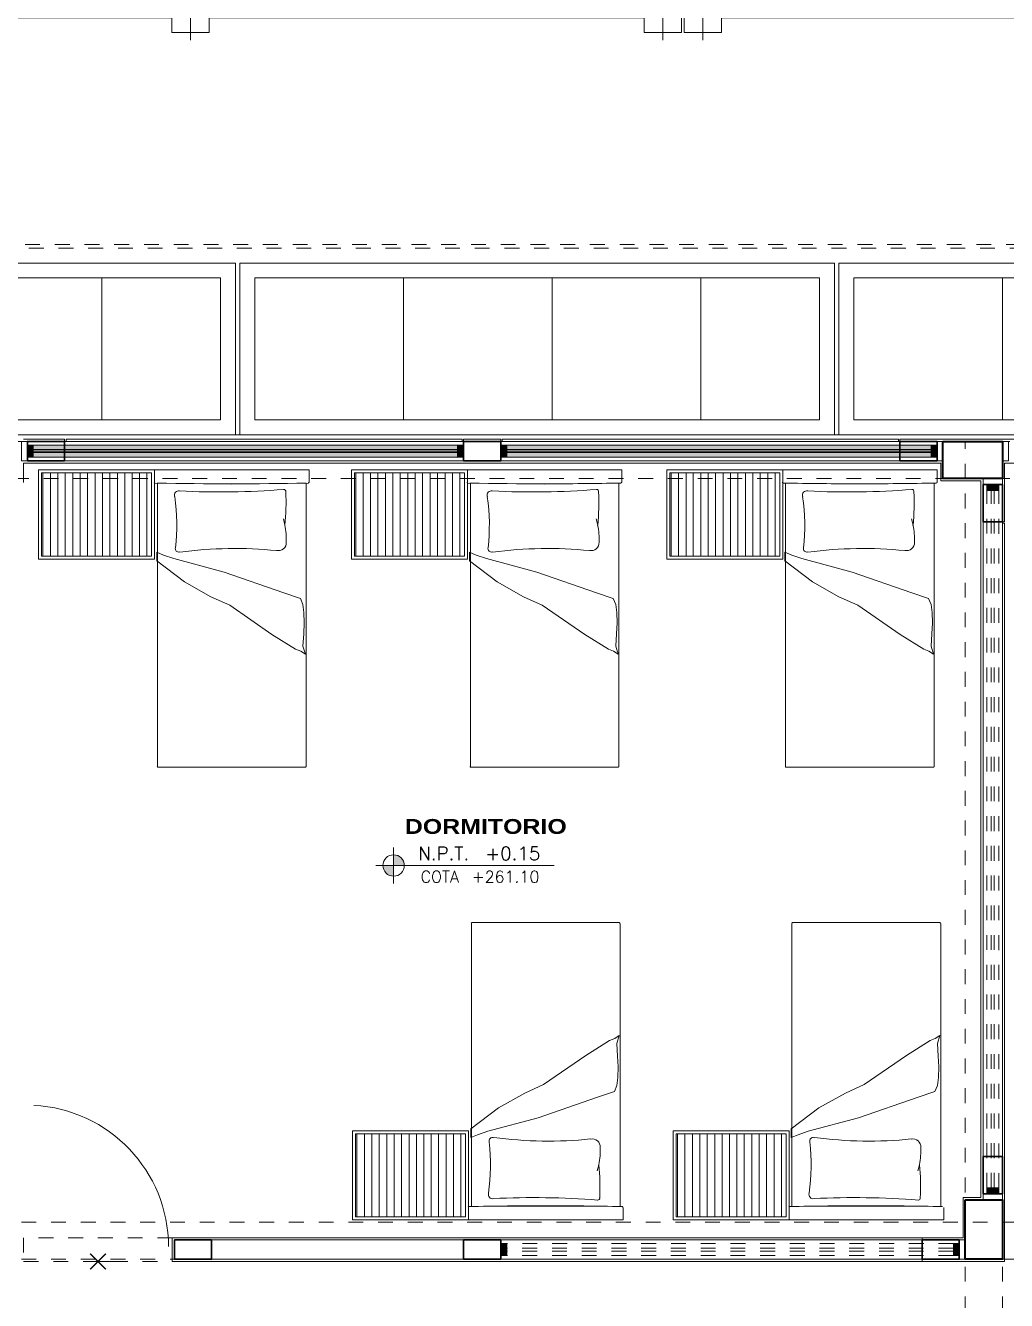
# Model space of a CAD drawing. Header units: metres. Extents: x 349703 to 349913, y 9282546 to 9282694.
# Drawn here: x 349732.61 to 349739.21, y 9282668.76 to 9282677.34 of the extents above; entities that cross this region are included whole.
import ezdxf
from ezdxf.enums import TextEntityAlignment as Align

# ---------------------------------------------------------------- set-up
doc = ezdxf.new("R2010")
doc.units = ezdxf.units.M
doc.header["$LTSCALE"] = 0.25
for name, pattern in [('01 nivel$0$HIDDEN2', [0.1875, 0.125, -0.0625]), ('B. SUM 2$0$HIDDEN', [0.375, 0.25, -0.125]), ('DASHDOT', [3.556, 2.54, -0.508, 0, -0.508]), ('DASHED2', [0.762, 0.635, -0.127])]:
    doc.linetypes.add(name, pattern=pattern)
doc.layers.add('0_VANOS', color=30, linetype='Continuous', lineweight=9)
doc.layers.add('ARQ-FONDO', color=253, linetype='CONTINUOUS', lineweight=9)
doc.styles.add('MOYO2', font='arialbd.ttf', dxfattribs={"width": 1.2})
doc.styles.add('TM-DIM', font='romans.shx')

# ---------------------------------------------------------------- blocks, each defined once
blk = doc.blocks.new('COLUMNAS CENTRALES')
at = {"layer": 'ARQ-FONDO', "lineweight": 40}
for points in [[(-59533.9691, 35130.3325), (-59533.5691, 35130.3325), (-59533.5691, 35130.0825), (-59533.9691, 35130.0825)], [(-59533.8191, 35125.2325), (-59533.5691, 35125.2325), (-59533.5691, 35124.8325), (-59533.8191, 35124.8325)]]:
    blk.add_lwpolyline(points, close=True, dxfattribs=at)
blk = doc.blocks.new('CAMA 6')
at = {"layer": 'ARQ-FONDO', "linetype": 'Continuous', "lineweight": -2}
for p, q in [((3924.9762, 1589.133), (3924.4169, 1589.133)), ((3924.9762, 1589.0818), (3924.4169, 1589.0818)), ((3924.9762, 1589.0324), (3924.4169, 1589.0324)), ((3924.9762, 1588.9831), (3924.4169, 1588.9831)), ((3924.9762, 1588.9319), (3924.4169, 1588.9319)), ((3924.9762, 1588.8826), (3924.4169, 1588.8826)), ((3924.9762, 1588.8332), (3924.4169, 1588.8332)), ((3924.9762, 1588.7821), (3924.4169, 1588.7821)), ((3924.9762, 1588.7327), (3924.4169, 1588.7327)), ((3924.9762, 1588.6834), (3924.4169, 1588.6834)), ((3924.9762, 1588.6322), (3924.4169, 1588.6322)), ((3924.9762, 1588.5828), (3924.4169, 1588.5828)), ((3924.9762, 1588.5317), (3924.4169, 1588.5317)), ((3924.9762, 1588.4823), (3924.4169, 1588.4823)), ((3923.0005, 1588.3617), (3924.9068, 1588.3617)), ((3924.9762, 1588.433), (3924.4169, 1588.433)), ((3924.9013, 1587.8627), (3924.9068, 1588.3781)), ((3924.9122, 1588.3818), (3924.9122, 1588.3818)), ((3924.9068, 1587.3473), (3924.9013, 1587.8627)), ((3924.6253, 1587.5045), (3924.6673, 1587.5155)), ((3924.9068, 1587.362), (3923.0005, 1587.362))]:
    blk.add_line(p, q, dxfattribs=at)
for points in [[(3924.9963, 1588.3818), (3924.9963, 1589.1622), (3924.3968, 1589.1622), (3924.3968, 1588.3818)], [(3924.9762, 1588.4019), (3924.9762, 1589.1421), (3924.4169, 1589.1421), (3924.4169, 1588.4019)], [(3924.4425, 1588.3672), (3924.384, 1588.3672), (3924.2433, 1588.1807), (3924.1428, 1588.0035), (3924.0861, 1587.8755), (3923.8906, 1587.5922), (3923.7901, 1587.4332), (3923.7773, 1587.3985), (3923.7572, 1587.3674), (3923.8102, 1587.3839), (3923.8942, 1587.3784), (3923.9673, 1587.3747), (3924.0386, 1587.3766), (3924.0916, 1587.3839), (3924.1318, 1587.4003), (3924.1702, 1587.5118), (3924.3091, 1587.9139), (3924.4005, 1588.252), (3924.4224, 1588.3215)]]:
    blk.add_lwpolyline(points, close=True, dxfattribs=at)
for points in [[(3922.9968, 1587.3674), (3922.9968, 1587.8627), (3922.9968, 1588.358)], [(3924.9122, 1587.3418), (3924.9963, 1587.3418), (3924.9963, 1587.8627), (3924.9963, 1588.3818), (3924.9122, 1588.3818)]]:
    blk.add_lwpolyline(points, dxfattribs=at)
for points in [[(3923.0014, 1588.3635), (3922.9989, 1588.3635), (3922.9968, 1588.3615), (3922.9968, 1588.3589)], [(3924.9079, 1588.365), (3924.9015, 1588.0308), (3924.9015, 1587.6965), (3924.9079, 1587.3623)], [(3924.9132, 1588.3836), (3924.9107, 1588.3836), (3924.9086, 1588.3816), (3924.9086, 1588.3791)], [(3924.4508, 1588.236), (3924.445, 1588.2299), (3924.4429, 1588.2212), (3924.4454, 1588.2131)], [(3924.4538, 1587.5602), (3924.4758, 1587.777), (3924.4724, 1587.9957), (3924.4439, 1588.2118)], [(3924.4735, 1588.242), (3924.4654, 1588.2443), (3924.4567, 1588.242), (3924.4508, 1588.236)], [(3924.4721, 1588.2406), (3924.5867, 1588.2275), (3924.7026, 1588.2292), (3924.8168, 1588.2458)], [(3924.8462, 1588.2411), (3924.8386, 1588.248), (3924.8279, 1588.2502), (3924.8182, 1588.2469)], [(3924.8548, 1588.2138), (3924.8435, 1587.98), (3924.8468, 1587.7456), (3924.8647, 1587.5122)], [(3924.8549, 1588.214), (3924.8571, 1588.2239), (3924.8538, 1588.2343), (3924.8462, 1588.2411)], [(3924.4547, 1587.5608), (3924.4512, 1587.5444), (3924.4554, 1587.5272), (3924.4663, 1587.5144)], [(3924.4663, 1587.5144), (3924.4772, 1587.5016), (3924.4934, 1587.4946), (3924.5102, 1587.4954)], [(3924.5093, 1587.496), (3924.5483, 1587.4939), (3924.5874, 1587.4971), (3924.6255, 1587.5055)], [(3924.6251, 1587.5046), (3924.6993, 1587.4973), (3924.774, 1587.4954), (3924.8485, 1587.4989)], [(3924.8493, 1587.4996), (3924.8534, 1587.4983), (3924.8578, 1587.4993), (3924.8609, 1587.5021)], [(3924.8609, 1587.5021), (3924.864, 1587.505), (3924.8653, 1587.5093), (3924.8645, 1587.5134)], [(3922.9968, 1587.3683), (3922.9968, 1587.3658), (3922.9989, 1587.3638), (3923.0014, 1587.3638)], [(3924.9086, 1587.3482), (3924.9086, 1587.3457), (3924.9107, 1587.3437), (3924.9132, 1587.3437)]]:
    blk.add_open_spline(points, degree=3, dxfattribs=at)
blk = doc.blocks.new('CAMA 7')
at = {"layer": 'ARQ-FONDO', "linetype": 'Continuous', "lineweight": -2}
for p, q in [((3924.9762, 1587.3126), (3924.4169, 1587.3126)), ((3924.9762, 1587.2614), (3924.4169, 1587.2614)), ((3924.9762, 1587.2121), (3924.4169, 1587.2121)), ((3924.9762, 1587.1627), (3924.4169, 1587.1627)), ((3924.9762, 1587.1116), (3924.4169, 1587.1116)), ((3924.9762, 1587.0622), (3924.4169, 1587.0622)), ((3924.9762, 1587.0129), (3924.4169, 1587.0129)), ((3924.9762, 1586.9617), (3924.4169, 1586.9617)), ((3924.9762, 1586.9123), (3924.4169, 1586.9123)), ((3924.9762, 1586.863), (3924.4169, 1586.863)), ((3924.9762, 1586.8118), (3924.4169, 1586.8118)), ((3924.9762, 1586.7625), (3924.4169, 1586.7625)), ((3924.9762, 1586.7113), (3924.4169, 1586.7113)), ((3924.9762, 1586.662), (3924.4169, 1586.662)), ((3924.9762, 1586.6126), (3924.4169, 1586.6126)), ((3924.9013, 1586.0424), (3924.9068, 1586.5578)), ((3924.9122, 1586.5614), (3924.9122, 1586.5614)), ((3923.0005, 1586.5413), (3924.9068, 1586.5413)), ((3924.6253, 1585.6841), (3924.6673, 1585.6951)), ((3924.9068, 1585.5416), (3923.0005, 1585.5416))]:
    blk.add_line(p, q, dxfattribs=at)
for points in [[(3924.9963, 1586.5614), (3924.9963, 1587.3418), (3924.3968, 1587.3418), (3924.3968, 1586.5614)], [(3924.9762, 1586.5815), (3924.9762, 1587.3217), (3924.4169, 1587.3217), (3924.4169, 1586.5815)], [(3924.4425, 1586.5468), (3924.384, 1586.5468), (3924.2433, 1586.3604), (3924.1428, 1586.1831), (3924.0861, 1586.057), (3923.8906, 1585.7719), (3923.7901, 1585.6129), (3923.7773, 1585.5781), (3923.7572, 1585.5471), (3923.8102, 1585.5635), (3923.8942, 1585.558), (3923.9673, 1585.5544), (3924.0386, 1585.5562), (3924.0916, 1585.5635), (3924.1318, 1585.58), (3924.1702, 1585.6933), (3924.3091, 1586.0935), (3924.4005, 1586.4317), (3924.4224, 1586.5011)]]:
    blk.add_lwpolyline(points, close=True, dxfattribs=at)
for points in [[(3924.9122, 1585.5215), (3924.9963, 1585.5215), (3924.9963, 1586.0424), (3924.9963, 1586.5614), (3924.9122, 1586.5614)], [(3922.9968, 1585.5471), (3922.9968, 1586.0424), (3922.9968, 1586.5377)]]:
    blk.add_lwpolyline(points, dxfattribs=at)
for points in [[(3924.9132, 1586.5633), (3924.9107, 1586.5633), (3924.9086, 1586.5612), (3924.9086, 1586.5587)], [(3923.0014, 1586.5432), (3922.9989, 1586.5432), (3922.9968, 1586.5411), (3922.9968, 1586.5386)], [(3924.9079, 1586.5446), (3924.9015, 1586.2104), (3924.9015, 1585.8761), (3924.9079, 1585.542)], [(3924.4508, 1586.4156), (3924.445, 1586.4096), (3924.4429, 1586.4008), (3924.4454, 1586.3928)], [(3924.4538, 1585.7398), (3924.4758, 1585.9567), (3924.4724, 1586.1753), (3924.4439, 1586.3914)], [(3924.4735, 1586.4216), (3924.4654, 1586.424), (3924.4567, 1586.4216), (3924.4508, 1586.4156)], [(3924.4721, 1586.4221), (3924.5867, 1586.4089), (3924.7026, 1586.4107), (3924.8168, 1586.4273)], [(3924.8462, 1586.4208), (3924.8386, 1586.4276), (3924.8279, 1586.4298), (3924.8182, 1586.4265)], [(3924.8548, 1586.3935), (3924.8435, 1586.1596), (3924.8468, 1585.9253), (3924.8647, 1585.6918)], [(3924.8549, 1586.3936), (3924.8571, 1586.4036), (3924.8538, 1586.414), (3924.8462, 1586.4208)], [(3924.9031, 1586.0445), (3924.9034, 1585.8725), (3924.9051, 1585.7006), (3924.9082, 1585.5286)], [(3924.4547, 1585.7405), (3924.4512, 1585.724), (3924.4554, 1585.7069), (3924.4663, 1585.6941)], [(3924.4663, 1585.6941), (3924.4772, 1585.6812), (3924.4934, 1585.6742), (3924.5102, 1585.6751)], [(3924.5093, 1585.6757), (3924.5483, 1585.6735), (3924.5874, 1585.6767), (3924.6255, 1585.6852)], [(3924.6251, 1585.6842), (3924.6993, 1585.6769), (3924.774, 1585.675), (3924.8485, 1585.6785)], [(3924.8493, 1585.6792), (3924.8534, 1585.6779), (3924.8578, 1585.6789), (3924.8609, 1585.6818)], [(3924.8609, 1585.6818), (3924.864, 1585.6846), (3924.8653, 1585.6889), (3924.8645, 1585.693)], [(3922.9968, 1585.548), (3922.9968, 1585.5455), (3922.9989, 1585.5434), (3923.0014, 1585.5434)], [(3924.9086, 1585.5278), (3924.9086, 1585.5253), (3924.9107, 1585.5233), (3924.9132, 1585.5233)]]:
    blk.add_open_spline(points, degree=3, dxfattribs=at)
blk = doc.blocks.new('CAMA 8')
at = {"layer": 'ARQ-FONDO', "linetype": 'Continuous', "lineweight": -2}
for p, q in [((3924.9762, 1585.4922), (3924.4169, 1585.4922)), ((3924.9762, 1585.4429), (3924.4169, 1585.4429)), ((3924.9762, 1585.3917), (3924.4169, 1585.3917)), ((3924.9762, 1585.3424), (3924.4169, 1585.3424)), ((3924.9762, 1585.2912), (3924.4169, 1585.2912)), ((3924.9762, 1585.2418), (3924.4169, 1585.2418)), ((3924.9762, 1585.1925), (3924.4169, 1585.1925)), ((3924.9762, 1585.1413), (3924.4169, 1585.1413)), ((3924.9762, 1585.092), (3924.4169, 1585.092)), ((3924.9762, 1585.0426), (3924.4169, 1585.0426)), ((3924.9762, 1584.9915), (3924.4169, 1584.9915)), ((3924.9762, 1584.9421), (3924.4169, 1584.9421)), ((3924.9762, 1584.8928), (3924.4169, 1584.8928)), ((3924.9762, 1584.8416), (3924.4169, 1584.8416)), ((3924.9762, 1584.7922), (3924.4169, 1584.7922)), ((3923.0005, 1584.7228), (3924.9068, 1584.7228)), ((3924.9122, 1584.7411), (3924.9122, 1584.7411)), ((3924.6253, 1583.8638), (3924.6673, 1583.8747)), ((3924.9068, 1583.7212), (3923.0005, 1583.7212))]:
    blk.add_line(p, q, dxfattribs=at)
for points in [[(3924.9963, 1584.7411), (3924.9963, 1585.5215), (3924.3968, 1585.5215), (3924.3968, 1584.7411)], [(3924.9762, 1584.7612), (3924.9762, 1585.5014), (3924.4169, 1585.5014), (3924.4169, 1584.7612)], [(3924.4425, 1584.7264), (3924.384, 1584.7264), (3924.2433, 1584.54), (3924.1428, 1584.3627), (3924.0861, 1584.2366), (3923.8906, 1583.9515), (3923.7901, 1583.7925), (3923.7773, 1583.7578), (3923.7572, 1583.7267), (3923.8102, 1583.7432), (3923.8942, 1583.7377), (3923.9673, 1583.734), (3924.0386, 1583.7358), (3924.0916, 1583.7432), (3924.1318, 1583.7596), (3924.1702, 1583.8729), (3924.3091, 1584.2732), (3924.4005, 1584.6131), (3924.4224, 1584.6807)]]:
    blk.add_lwpolyline(points, close=True, dxfattribs=at)
for points in [[(3922.9968, 1583.7267), (3922.9968, 1584.222), (3922.9968, 1584.7173)], [(3924.9122, 1583.7011), (3924.9963, 1583.7011), (3924.9963, 1584.222), (3924.9963, 1584.7411), (3924.9122, 1584.7411)]]:
    blk.add_lwpolyline(points, dxfattribs=at)
for points in [[(3923.0014, 1584.7228), (3922.9989, 1584.7228), (3922.9968, 1584.7207), (3922.9968, 1584.7182)], [(3924.9079, 1584.7242), (3924.9015, 1584.3901), (3924.9015, 1584.0558), (3924.9079, 1583.7216)], [(3924.9082, 1584.7376), (3924.9051, 1584.5656), (3924.9034, 1584.3937), (3924.9031, 1584.2217)], [(3924.9132, 1584.7429), (3924.9107, 1584.7429), (3924.9086, 1584.7409), (3924.9086, 1584.7384)], [(3924.4508, 1584.5952), (3924.445, 1584.5892), (3924.4429, 1584.5804), (3924.4454, 1584.5724)], [(3924.4735, 1584.6013), (3924.4654, 1584.6036), (3924.4567, 1584.6013), (3924.4508, 1584.5952)], [(3924.4721, 1584.6017), (3924.5867, 1584.5886), (3924.7026, 1584.5903), (3924.8168, 1584.6069)], [(3924.8462, 1584.6004), (3924.8386, 1584.6072), (3924.8279, 1584.6094), (3924.8182, 1584.6062)], [(3924.8549, 1584.5732), (3924.8571, 1584.5832), (3924.8538, 1584.5936), (3924.8462, 1584.6004)], [(3924.4538, 1583.9194), (3924.4758, 1584.1363), (3924.4724, 1584.355), (3924.4439, 1584.5711)], [(3924.8548, 1584.5731), (3924.8435, 1584.3392), (3924.8468, 1584.1049), (3924.8647, 1583.8714)], [(3924.9031, 1584.2241), (3924.9034, 1584.0522), (3924.9051, 1583.8802), (3924.9082, 1583.7082)], [(3924.4547, 1583.9201), (3924.4512, 1583.9037), (3924.4554, 1583.8865), (3924.4663, 1583.8737)], [(3924.4663, 1583.8737), (3924.4772, 1583.8609), (3924.4934, 1583.8539), (3924.5102, 1583.8547)], [(3924.5093, 1583.8553), (3924.5483, 1583.8531), (3924.5874, 1583.8563), (3924.6255, 1583.8648)], [(3924.6251, 1583.8638), (3924.6993, 1583.8566), (3924.774, 1583.8547), (3924.8485, 1583.8582)], [(3924.8493, 1583.8588), (3924.8534, 1583.8576), (3924.8578, 1583.8586), (3924.8609, 1583.8614)], [(3924.8609, 1583.8614), (3924.864, 1583.8643), (3924.8653, 1583.8686), (3924.8645, 1583.8727)], [(3922.9968, 1583.7276), (3922.9968, 1583.7251), (3922.9989, 1583.723), (3923.0014, 1583.723)], [(3924.9086, 1583.7075), (3924.9086, 1583.705), (3924.9107, 1583.7029), (3924.9132, 1583.7029)]]:
    blk.add_open_spline(points, degree=3, dxfattribs=at)
blk = doc.blocks.new('CAMA 9')
at = {"layer": 'ARQ-FONDO', "linetype": 'Continuous', "lineweight": -2}
for p, q in [((3919.8825, 1585.4922), (3920.4417, 1585.4922)), ((3919.8825, 1585.4429), (3920.4417, 1585.4429)), ((3919.8825, 1585.3917), (3920.4417, 1585.3917)), ((3919.8825, 1585.3424), (3920.4417, 1585.3424)), ((3919.8825, 1585.2912), (3920.4417, 1585.2912)), ((3919.8825, 1585.2418), (3920.4417, 1585.2418)), ((3919.8825, 1585.1925), (3920.4417, 1585.1925)), ((3919.8825, 1585.1413), (3920.4417, 1585.1413)), ((3919.8825, 1585.092), (3920.4417, 1585.092)), ((3919.8825, 1585.0426), (3920.4417, 1585.0426)), ((3919.8825, 1584.9915), (3920.4417, 1584.9915)), ((3919.8825, 1584.9421), (3920.4417, 1584.9421)), ((3919.8825, 1584.8928), (3920.4417, 1584.8928)), ((3919.8825, 1584.8416), (3920.4417, 1584.8416)), ((3919.8825, 1584.7922), (3920.4417, 1584.7922)), ((3919.9464, 1584.7411), (3919.9464, 1584.7411)), ((3921.8564, 1584.7228), (3919.9519, 1584.7228)), ((3920.2334, 1583.8638), (3920.1914, 1583.8747)), ((3919.9519, 1583.7212), (3921.8564, 1583.7212))]:
    blk.add_line(p, q, dxfattribs=at)
for points in [[(3919.8624, 1584.7411), (3919.8624, 1585.5215), (3920.4619, 1585.5215), (3920.4619, 1584.7411)], [(3919.8825, 1584.7612), (3919.8825, 1585.5014), (3920.4417, 1585.5014), (3920.4417, 1584.7612)], [(3920.4162, 1584.7264), (3920.4746, 1584.7264), (3920.6154, 1584.54), (3920.7141, 1584.3627), (3920.7726, 1584.2366), (3920.9681, 1583.9515), (3921.0686, 1583.7925), (3921.0814, 1583.7578), (3921.1015, 1583.7267), (3921.0485, 1583.7432), (3920.9645, 1583.7377), (3920.8914, 1583.734), (3920.8201, 1583.7358), (3920.7671, 1583.7432), (3920.725, 1583.7596), (3920.6885, 1583.8729), (3920.5496, 1584.2732), (3920.4582, 1584.6131), (3920.4344, 1584.6807)]]:
    blk.add_lwpolyline(points, close=True, dxfattribs=at)
for points in [[(3919.9464, 1583.7011), (3919.8624, 1583.7011), (3919.8624, 1584.222), (3919.8624, 1584.7411), (3919.9464, 1584.7411)], [(3919.9519, 1583.7212), (3919.9556, 1584.222), (3919.9519, 1584.7228)], [(3921.8619, 1583.7267), (3921.8619, 1584.222), (3921.8619, 1584.7173)]]:
    blk.add_lwpolyline(points, dxfattribs=at)
for points in [[(3919.9519, 1584.7384), (3919.9519, 1584.7409), (3919.9499, 1584.7429), (3919.9474, 1584.7429)], [(3919.9574, 1584.2217), (3919.9571, 1584.3937), (3919.9555, 1584.5656), (3919.9523, 1584.7376)], [(3921.8619, 1584.7182), (3921.8619, 1584.7207), (3921.8598, 1584.7228), (3921.8573, 1584.7228)], [(3920.0144, 1584.6004), (3920.0067, 1584.5936), (3920.0034, 1584.5832), (3920.0056, 1584.5732)], [(3920.0423, 1584.6062), (3920.0326, 1584.6094), (3920.022, 1584.6072), (3920.0144, 1584.6004)], [(3920.0419, 1584.6069), (3920.1561, 1584.5903), (3920.272, 1584.5886), (3920.3866, 1584.6017)], [(3920.4097, 1584.5952), (3920.4038, 1584.6013), (3920.3951, 1584.6036), (3920.387, 1584.6013)], [(3920.4151, 1584.5724), (3920.4176, 1584.5804), (3920.4156, 1584.5892), (3920.4097, 1584.5952)], [(3919.9958, 1583.8714), (3920.0137, 1584.1049), (3920.017, 1584.3392), (3920.0057, 1584.5731)], [(3920.4166, 1584.5711), (3920.3881, 1584.355), (3920.3847, 1584.1363), (3920.4067, 1583.9194)], [(3919.9523, 1583.7082), (3919.9555, 1583.8802), (3919.9571, 1584.0522), (3919.9574, 1584.2241)], [(3920.3942, 1583.8737), (3920.4051, 1583.8865), (3920.4094, 1583.9037), (3920.4058, 1583.9201)], [(3919.9961, 1583.8727), (3919.9952, 1583.8686), (3919.9965, 1583.8643), (3919.9997, 1583.8614)], [(3919.9997, 1583.8614), (3920.0028, 1583.8586), (3920.0072, 1583.8576), (3920.0112, 1583.8588)], [(3920.0102, 1583.8582), (3920.0847, 1583.8547), (3920.1594, 1583.8566), (3920.2336, 1583.8638)], [(3920.235, 1583.8648), (3920.2731, 1583.8563), (3920.3122, 1583.8531), (3920.3512, 1583.8553)], [(3920.3504, 1583.8547), (3920.3671, 1583.8539), (3920.3834, 1583.8609), (3920.3942, 1583.8737)], [(3921.8573, 1583.723), (3921.8598, 1583.723), (3921.8619, 1583.7251), (3921.8619, 1583.7276)]]:
    blk.add_open_spline(points, degree=3, dxfattribs=at)
blk = doc.blocks.new('CAMA 10')
at = {"layer": 'ARQ-FONDO', "linetype": 'Continuous', "lineweight": -2}
for p, q in [((3919.8825, 1587.3126), (3920.4417, 1587.3126)), ((3919.8825, 1587.2614), (3920.4417, 1587.2614)), ((3919.8825, 1587.2121), (3920.4417, 1587.2121)), ((3919.8825, 1587.1627), (3920.4417, 1587.1627)), ((3919.8825, 1587.1116), (3920.4417, 1587.1116)), ((3919.8825, 1587.0622), (3920.4417, 1587.0622)), ((3919.8825, 1587.0129), (3920.4417, 1587.0129)), ((3919.8825, 1586.9617), (3920.4417, 1586.9617)), ((3919.8825, 1586.9123), (3920.4417, 1586.9123)), ((3919.8825, 1586.863), (3920.4417, 1586.863)), ((3919.8825, 1586.8118), (3920.4417, 1586.8118)), ((3919.8825, 1586.7625), (3920.4417, 1586.7625)), ((3919.8825, 1586.7113), (3920.4417, 1586.7113)), ((3919.8825, 1586.662), (3920.4417, 1586.662)), ((3919.8825, 1586.6126), (3920.4417, 1586.6126)), ((3919.9464, 1586.5614), (3919.9464, 1586.5614)), ((3921.8564, 1586.5413), (3919.9519, 1586.5413)), ((3920.2334, 1585.6841), (3920.1914, 1585.6951)), ((3919.9519, 1585.5416), (3921.8564, 1585.5416))]:
    blk.add_line(p, q, dxfattribs=at)
for points in [[(3919.8624, 1586.5614), (3919.8624, 1587.3418), (3920.4619, 1587.3418), (3920.4619, 1586.5614)], [(3919.8825, 1586.5815), (3919.8825, 1587.3217), (3920.4417, 1587.3217), (3920.4417, 1586.5815)], [(3920.4162, 1586.5468), (3920.4746, 1586.5468), (3920.6154, 1586.3604), (3920.7141, 1586.1831), (3920.7726, 1586.057), (3920.9681, 1585.7719), (3921.0686, 1585.6129), (3921.0814, 1585.5781), (3921.1015, 1585.5471), (3921.0485, 1585.5635), (3920.9645, 1585.558), (3920.8914, 1585.5544), (3920.8201, 1585.5562), (3920.7671, 1585.5635), (3920.725, 1585.58), (3920.6885, 1585.6933), (3920.5496, 1586.0935), (3920.4582, 1586.4317), (3920.4344, 1586.5011)]]:
    blk.add_lwpolyline(points, close=True, dxfattribs=at)
for points in [[(3919.9464, 1585.5215), (3919.8624, 1585.5215), (3919.8624, 1586.0424), (3919.8624, 1586.5614), (3919.9464, 1586.5614)], [(3919.9519, 1585.5416), (3919.9556, 1586.0424), (3919.9519, 1586.5413)], [(3921.8619, 1585.5471), (3921.8619, 1586.0424), (3921.8619, 1586.5377)]]:
    blk.add_lwpolyline(points, dxfattribs=at)
for points in [[(3919.9519, 1586.5587), (3919.9519, 1586.5612), (3919.9499, 1586.5633), (3919.9474, 1586.5633)], [(3919.9574, 1586.0421), (3919.9571, 1586.214), (3919.9555, 1586.386), (3919.9523, 1586.558)], [(3921.8619, 1586.5386), (3921.8619, 1586.5411), (3921.8598, 1586.5432), (3921.8573, 1586.5432)], [(3919.9958, 1585.6918), (3920.0137, 1585.9253), (3920.017, 1586.1596), (3920.0057, 1586.3935)], [(3920.0144, 1586.4208), (3920.0067, 1586.414), (3920.0034, 1586.4036), (3920.0056, 1586.3936)], [(3920.0423, 1586.4265), (3920.0326, 1586.4298), (3920.022, 1586.4276), (3920.0144, 1586.4208)], [(3920.0419, 1586.4273), (3920.1561, 1586.4107), (3920.272, 1586.4089), (3920.3866, 1586.4221)], [(3920.4166, 1586.3914), (3920.3881, 1586.1753), (3920.3847, 1585.9567), (3920.4067, 1585.7398)], [(3920.4097, 1586.4156), (3920.4038, 1586.4216), (3920.3951, 1586.424), (3920.387, 1586.4216)], [(3920.4151, 1586.3928), (3920.4176, 1586.4008), (3920.4156, 1586.4096), (3920.4097, 1586.4156)], [(3919.9523, 1585.5286), (3919.9555, 1585.7006), (3919.9571, 1585.8725), (3919.9574, 1586.0445)], [(3920.3942, 1585.6941), (3920.4051, 1585.7069), (3920.4094, 1585.724), (3920.4058, 1585.7405)], [(3919.9961, 1585.693), (3919.9952, 1585.6889), (3919.9965, 1585.6846), (3919.9997, 1585.6818)], [(3919.9997, 1585.6818), (3920.0028, 1585.6789), (3920.0072, 1585.6779), (3920.0112, 1585.6792)], [(3920.0102, 1585.6785), (3920.0847, 1585.675), (3920.1594, 1585.6769), (3920.2336, 1585.6842)], [(3920.235, 1585.6852), (3920.2731, 1585.6767), (3920.3122, 1585.6735), (3920.3512, 1585.6757)], [(3920.3504, 1585.6751), (3920.3671, 1585.6742), (3920.3834, 1585.6812), (3920.3942, 1585.6941)], [(3919.9474, 1585.5233), (3919.9499, 1585.5233), (3919.9519, 1585.5253), (3919.9519, 1585.5278)], [(3921.8573, 1585.5434), (3921.8598, 1585.5434), (3921.8619, 1585.5455), (3921.8619, 1585.548)]]:
    blk.add_open_spline(points, degree=3, dxfattribs=at)
blk = doc.blocks.new('*U934')
blk.add_arc((0.0211, 0.0474), 0.9539, 0.15786, 87.08143)
blk = doc.blocks.new('*U910')
at = {"linetype": 'Continuous', "lineweight": 0, "true_color": 0xbebebe}
for points in [[(3037.2524, 1360.5431), (3037.2124, 1360.5431), (3037.2124, 1360.4631), (3037.2524, 1360.4631)], [(3040.1474, 1360.5431), (3040.1074, 1360.5431), (3040.1074, 1360.4631), (3040.1474, 1360.4631)]]:
    blk.add_hatch(color=9, dxfattribs=at).paths.add_polyline_path(points)
at = {"true_color": 0xffffff}
h = blk.add_hatch(color=7, dxfattribs=at)
h.dxf.hatch_style = 1
h.paths.add_polyline_path([(3040.1074, 1360.4631), (3040.1074, 1360.5431), (3037.2524, 1360.5431), (3037.2524, 1360.4631)])
at = {"layer": '0_VANOS', "linetype": 'Continuous'}
for p, q in [((3037.2524, 1360.5131), (3040.1074, 1360.5131)), ((3037.2524, 1360.5031), (3040.1074, 1360.5031)), ((3037.2524, 1360.4931), (3040.1074, 1360.4931))]:
    blk.add_line(p, q, dxfattribs=at)
for points in [[(3037.2124, 1360.5431), (3037.2124, 1360.4631), (3037.2524, 1360.4631), (3037.2524, 1360.5431)], [(3037.2524, 1360.5431), (3040.1074, 1360.5431), (3040.1074, 1360.4631), (3037.2524, 1360.4631)], [(3040.1074, 1360.5431), (3040.1074, 1360.4631), (3040.1474, 1360.4631), (3040.1474, 1360.5431)]]:
    blk.add_lwpolyline(points, close=True, dxfattribs=at)
blk = doc.blocks.new('*U914')
at = {"linetype": 'Continuous', "true_color": 0xbebebe}
for points in [[(3032.1314, 1351.1888), (3032.1314, 1351.2688), (3032.1714, 1351.2688), (3032.1714, 1351.1888)], [(3035.1764, 1351.1888), (3035.1764, 1351.2688), (3035.2164, 1351.2688), (3035.2164, 1351.1888)]]:
    blk.add_hatch(color=9, dxfattribs=at).paths.add_polyline_path(points)
at = {"layer": '0_VANOS', "linetype": 'Continuous'}
for p, q in [((3032.1314, 1351.2688), (3032.1714, 1351.2688)), ((3032.1314, 1351.2688), (3032.1314, 1351.1888)), ((3032.1714, 1351.2688), (3032.1714, 1351.1888)), ((3035.1764, 1351.1888), (3035.1764, 1351.2688)), ((3035.1764, 1351.2688), (3035.2164, 1351.2688)), ((3035.2164, 1351.2688), (3035.2164, 1351.1888)), ((3032.1714, 1351.1888), (3032.1314, 1351.1888)), ((3035.2164, 1351.1888), (3035.1764, 1351.1888))]:
    blk.add_line(p, q, dxfattribs=at)
at = {"layer": '0_VANOS', "linetype": '01 nivel$0$HIDDEN2', "ltscale": 0.5}
for p, q in [((3032.1708, 1351.2688), (3035.1758, 1351.2688)), ((3032.1714, 1351.2388), (3035.1764, 1351.2388)), ((3032.1714, 1351.2188), (3035.1764, 1351.2188)), ((3032.1714, 1351.1888), (3035.1764, 1351.1888))]:
    blk.add_line(p, q, dxfattribs=at)
at = {"layer": '0_VANOS', "linetype": '01 nivel$0$HIDDEN2'}
blk.add_line((3035.1764, 1351.2688), (3035.2164, 1351.2688), dxfattribs=at)
blk = doc.blocks.new('*U913')
at = {"linetype": 'Continuous', "true_color": 0xbebebe}
for points in [[(3032.1314, 1351.1888), (3032.1314, 1351.2688), (3032.1714, 1351.2688), (3032.1714, 1351.1888)], [(3036.8614, 1351.1888), (3036.8614, 1351.2688), (3036.9014, 1351.2688), (3036.9014, 1351.1888)]]:
    blk.add_hatch(color=9, dxfattribs=at).paths.add_polyline_path(points)
at = {"layer": '0_VANOS', "linetype": 'Continuous'}
for p, q in [((3032.1314, 1351.2688), (3032.1714, 1351.2688)), ((3032.1314, 1351.2688), (3032.1314, 1351.1888)), ((3032.1714, 1351.2688), (3032.1714, 1351.1888)), ((3036.8614, 1351.1888), (3036.8614, 1351.2688)), ((3036.8614, 1351.2688), (3036.9014, 1351.2688)), ((3036.9014, 1351.2688), (3036.9014, 1351.1888)), ((3032.1714, 1351.1888), (3032.1314, 1351.1888)), ((3036.9014, 1351.1888), (3036.8614, 1351.1888))]:
    blk.add_line(p, q, dxfattribs=at)
at = {"layer": '0_VANOS', "linetype": '01 nivel$0$HIDDEN2', "ltscale": 0.5}
for p, q in [((3032.1708, 1351.2688), (3036.8608, 1351.2688)), ((3032.1714, 1351.2388), (3036.8614, 1351.2388)), ((3032.1714, 1351.2188), (3036.8614, 1351.2188)), ((3032.1714, 1351.1888), (3036.8614, 1351.1888))]:
    blk.add_line(p, q, dxfattribs=at)
at = {"layer": '0_VANOS', "linetype": '01 nivel$0$HIDDEN2'}
blk.add_line((3036.8614, 1351.2688), (3036.9014, 1351.2688), dxfattribs=at)
blk = doc.blocks.new('CAMBIOPISO')
at = {"layer": 'ARQ-FONDO'}
blk.add_line((-0.1, 0), (0.1, 0), dxfattribs=at)
at = {"layer": 'ARQ-FONDO', "const_width": 0.01}
for points in [[(-0.053, -0.053), (0.053, 0.053)], [(-0.053, 0.053), (0.053, -0.053)]]:
    blk.add_lwpolyline(points, dxfattribs=at)
blk = doc.blocks.new('MODULO 3 A 5 AÑOS NUEVO')
at = {"layer": 'ARQ-FONDO'}
for points in [[(350758.3478, 9282652.3361), (350758.3078, 9282652.3361), (350758.3078, 9282652.2061), (350758.3478, 9282652.2061)], [(350758.5978, 9282652.3361), (350764.2178, 9282652.3361), (350764.2178, 9282652.2061), (350758.5978, 9282652.2061)], [(350764.5078, 9282652.3361), (350764.4678, 9282652.3361), (350764.4678, 9282652.2061), (350764.5078, 9282652.2061)], [(350764.9478, 9282652.3361), (350764.9078, 9282652.3361), (350764.9078, 9282652.2061), (350764.9478, 9282652.2061)], [(350764.9078, 9282652.0461), (350764.9078, 9282652.0861), (350764.7778, 9282652.0861), (350764.7778, 9282652.0461)], [(350764.7778, 9282651.7961), (350764.9078, 9282651.7961), (350764.9078, 9282647.5261), (350764.7778, 9282647.5261)], [(350764.9078, 9282647.2361), (350764.9078, 9282647.2761), (350764.7778, 9282647.2761), (350764.7778, 9282647.2361)], [(350759.5878, 9282646.9661), (350764.3678, 9282646.9661), (350764.3678, 9282646.8361), (350759.5878, 9282646.8361)], [(350764.6578, 9282646.9661), (350764.6178, 9282646.9661), (350764.6178, 9282646.8361), (350764.6578, 9282646.8361)]]:
    blk.add_lwpolyline(points, close=True, dxfattribs=at)
for points in [[(350758.3228, 9282652.3511), (350758.5978, 9282652.3511), (350758.5978, 9282652.2061)], [(350758.6078, 9282652.3361), (350758.6078, 9282652.3511), (350761.2728, 9282652.3511)], [(350761.2728, 9282652.3361), (350761.2728, 9282652.3511)], [(350761.2828, 9282652.3511), (350761.5328, 9282652.3511)], [(350761.2828, 9282652.3361), (350761.2828, 9282652.3511)], [(350761.5328, 9282652.3361), (350761.5328, 9282652.3511)], [(350761.5428, 9282652.3511), (350764.2078, 9282652.3511), (350764.2078, 9282652.3361)], [(350761.5428, 9282652.3361), (350761.5428, 9282652.3511)], [(350764.2178, 9282652.2061), (350764.2178, 9282652.3511), (350764.4828, 9282652.3511)], [(350764.4828, 9282652.3511), (350764.9228, 9282652.3511)], [(350764.9228, 9282652.3511), (350765.1978, 9282652.3511), (350765.1978, 9282652.2061)], [(350758.6078, 9282652.1911), (350758.3228, 9282652.1911), (350758.3228, 9282652.0611)], [(350764.2178, 9282652.1911), (350758.6078, 9282652.1911)], [(350764.7628, 9282651.7861), (350764.7628, 9282652.0711), (350764.4928, 9282652.0711), (350764.4928, 9282652.1911), (350764.2178, 9282652.1911)], [(350765.2078, 9282652.1911), (350764.9228, 9282652.1911), (350764.9228, 9282652.0711)], [(350764.9228, 9282652.0711), (350764.9228, 9282651.7961), (350764.7778, 9282651.7961)], [(350764.7628, 9282647.5411), (350764.7628, 9282651.7861)], [(350764.9078, 9282651.7861), (350764.9228, 9282651.7861), (350764.9228, 9282647.5411)], [(350764.6328, 9282646.8211), (350764.3678, 9282646.8211), (350764.3678, 9282646.9811), (350764.6428, 9282646.9811), (350764.6428, 9282647.2511), (350764.7628, 9282647.2511), (350764.7628, 9282647.5411)], [(350764.9228, 9282647.5411), (350764.9228, 9282647.2511)], [(350764.9228, 9282647.2511), (350764.9228, 9282646.8211), (350764.6328, 9282646.8211)], [(350759.5878, 9282646.8211), (350759.3228, 9282646.8211), (350759.3228, 9282646.9811), (350759.5878, 9282646.9811)], [(350759.5878, 9282646.9811), (350764.3678, 9282646.9811), (350764.3678, 9282646.8211), (350759.5878, 9282646.8211)], [(350759.5878, 9282646.9661), (350759.5878, 9282646.8361)]]:
    blk.add_lwpolyline(points, dxfattribs=at)
at = {"layer": 'ARQ-FONDO', "lineweight": 30, "flags": 128}
for points in [[(350758.3478, 9282652.2061), (350758.3478, 9282652.3361), (350758.5978, 9282652.3361), (350758.5978, 9282652.2061), (350758.3478, 9282652.2061)], [(350761.2828, 9282652.2061), (350761.2828, 9282652.3361), (350761.5328, 9282652.3361), (350761.5328, 9282652.2061), (350761.2828, 9282652.2061)], [(350764.2178, 9282652.2061), (350764.2178, 9282652.3361), (350764.4678, 9282652.3361), (350764.4678, 9282652.2061), (350764.2178, 9282652.2061)], [(350764.7778, 9282652.0461), (350764.9078, 9282652.0461), (350764.9078, 9282651.7961), (350764.7778, 9282651.7961), (350764.7778, 9282652.0461)], [(350764.7778, 9282647.5261), (350764.9078, 9282647.5261), (350764.9078, 9282647.2761), (350764.7778, 9282647.2761), (350764.7778, 9282647.5261)], [(350759.5878, 9282646.9661), (350759.5878, 9282646.8361), (350759.3378, 9282646.8361), (350759.3378, 9282646.9661), (350759.5878, 9282646.9661)], [(350761.2828, 9282646.8361), (350761.2828, 9282646.9661), (350761.5328, 9282646.9661), (350761.5328, 9282646.8361), (350761.2828, 9282646.8361)], [(350764.3678, 9282646.8361), (350764.3678, 9282646.9661), (350764.6178, 9282646.9661), (350764.6178, 9282646.8361), (350764.3678, 9282646.8361)]]:
    blk.add_lwpolyline(points, dxfattribs=at)
at = {"layer": 'ARQ-FONDO', "linetype": 'DASHED2', "ltscale": 0.3}
blk.add_lwpolyline([(350759.3228, 9282646.9811), (350758.3228, 9282646.9811), (350758.3227, 9282646.8211), (350759.3228, 9282646.8211)], close=True, dxfattribs=at)
at = {"layer": 'ARQ-FONDO'}
for name, p in [('COLUMNAS CENTRALES', (410298.4769, 9247522.0036)), ('*U934', (350758.3227, 9282646.8711)), ('CAMBIOPISO', (350758.8231, 9282646.8211))]:
    blk.add_blockref(name, p, dxfattribs=at)
at = {"layer": 'ARQ-FONDO', "lineweight": 0, "rotation": 180.000079299102}
for p in [(353798.4933, 9284012.7784), (353801.6783, 9284012.7784)]:
    blk.add_blockref('*U910', p, dxfattribs=at)
at = {"layer": 'ARQ-FONDO', "rotation": 90.00000000000003}
for name, p in [('CAMA 6', (352347.5855, 9278727.1481)), ('CAMA 7', (352347.8694, 9278727.1481)), ('CAMA 8', (352348.1707, 9278727.1481)), ('CAMA 10', (352347.8772, 9278727.2383)), ('CAMA 9', (352348.2137, 9278727.2383))]:
    blk.add_blockref(name, p, dxfattribs=at)
at = {"layer": 'ARQ-FONDO', "xscale": -1, "rotation": 270}
blk.add_blockref('*U913', (349413.614, 9279615.1447), dxfattribs=at)
at = {"layer": 'ARQ-FONDO', "xscale": -1}
blk.add_blockref('*U914', (353796.7492, 9281295.6723), dxfattribs=at)
blk = doc.blocks.new('VERDAD88')
at = {"layer": 'ARQ-FONDO'}
for points in [[(350755.7478, 9282653.5361), (350759.7478, 9282653.5361), (350759.7478, 9282652.3811), (350755.7478, 9282652.3811), (350755.7478, 9282653.5361)], [(350759.7778, 9282653.5361), (350763.7778, 9282653.5361), (350763.7778, 9282652.3811), (350759.7778, 9282652.3811), (350759.7778, 9282653.5361)], [(350763.8078, 9282653.5361), (350767.8078, 9282653.5361), (350767.8078, 9282652.3811), (350763.8078, 9282652.3811), (350763.8078, 9282653.5361)]]:
    blk.add_lwpolyline(points, dxfattribs=at)
at = {"layer": 'ARQ-FONDO', "flags": 128}
for points in [[(350755.8478, 9282653.4361), (350759.6478, 9282653.4361), (350759.6478, 9282652.4811), (350755.8478, 9282652.4811)], [(350759.8778, 9282653.4361), (350763.6778, 9282653.4361), (350763.6778, 9282652.4811), (350759.8778, 9282652.4811)], [(350763.9078, 9282653.4361), (350767.7078, 9282653.4361), (350767.7078, 9282652.4811), (350763.9078, 9282652.4811)]]:
    blk.add_lwpolyline(points, close=True, dxfattribs=at)
for points in [[(350758.8478, 9282652.4811), (350758.8478, 9282653.4361)], [(350760.8778, 9282652.4811), (350760.8778, 9282653.4361)], [(350761.8778, 9282652.4811), (350761.8778, 9282653.4361)], [(350762.8778, 9282652.4811), (350762.8778, 9282653.4361)], [(350764.9078, 9282652.4811), (350764.9078, 9282653.4361)]]:
    blk.add_lwpolyline(points, dxfattribs=at)
blk = doc.blocks.new('VIGAS')
at = {"layer": 'ARQ-FONDO', "linetype": 'B. SUM 2$0$HIDDEN', "flags": 128}
for points in [[(350745.1945, 9282650.6146), (350769.7445, 9282650.6146)], [(350764.9945, 9282639.3646), (350764.9945, 9282650.6146)], [(350765.2445, 9282639.3646), (350765.2445, 9282650.6146)], [(350745.1945, 9282650.3646), (350769.7445, 9282650.3646)], [(350745.4445, 9282645.3646), (350769.7445, 9282645.3646)], [(350745.4445, 9282645.1146), (350769.7445, 9282645.1146)]]:
    blk.add_lwpolyline(points, dxfattribs=at)
blk = doc.blocks.new('*U591')
h = blk.add_hatch(color=251)
h.paths.add_polyline_path([(0.75, -0.1724), (0.75, -0.2324), (0.81, -0.2324, 0.414214)])
h.paths.add_polyline_path([(0.75, -0.2324), (0.69, -0.2324, 0.414214), (0.75, -0.2924)])
at = {"color": 2}
for p, q in [((0.75, -0.1324), (0.75, -0.3324)), ((0.65, -0.2324), (1.65, -0.2324))]:
    blk.add_line(p, q, dxfattribs=at)
blk.add_circle((0.75, -0.2324), 0.06, dxfattribs=at)
at = {"color": 2, "style": 'TM-DIM'}
blk.add_text('COTA', height=0.065, rotation=360, dxfattribs=at).set_placement((1.0088, -0.3282), align=Align.CENTER)
for tag, p, height in [('NIV_P', (0.8881, -0.2024), 0.075), ('VALOR_P', (1.2641, -0.2024), 0.075), ('COTA_P', (1.1884, -0.3282), 0.065)]:
    blk.add_attdef(tag, p, '', height=height, rotation=360, dxfattribs=at)
blk = doc.blocks.new('NOMBRE 3 A 5 AÑOS')
at = {"layer": 'ARQ-FONDO', "xscale": 1.199999999999999, "yscale": 1.199999999999999, "zscale": 1.199999999999999}
blk.add_blockref('*U591', (350159.1561, 9282538.9435), dxfattribs=at).add_auto_attribs({'NIV_P': 'N.P.T.', 'COTA_P': '+261.10', 'VALOR_P': '+0.15'})
at = {"layer": 'ARQ-FONDO', "lineweight": -2, "insert": (350160.6765, 9282538.8757), "char_height": 0.1, "width": 2.666695, "attachment_point": 8, "style": 'MOYO2'}
blk.add_mtext('DORMITORIO', dxfattribs=at)
blk = doc.blocks.new('cp1-flat-2')
at = {"layer": 'ARQ-FONDO', "linetype": 'DASHDOT', "ltscale": 0.5}
for p, q in [((889467.785, -9185120.9984), (889467.7396, -9185120.6514)), ((889467.9359, -9185120.8022), (889467.5888, -9185120.8476)), ((889464.6388, -9185121.41), (889464.5934, -9185121.063)), ((889464.7896, -9185121.2138), (889464.4426, -9185121.2592)), ((889461.4659, -9185121.8251), (889461.4205, -9185121.4781)), ((889461.6167, -9185121.6289), (889461.2696, -9185121.6743)), ((889458.3157, -9185122.2373), (889458.2703, -9185121.8902)), ((889458.4666, -9185122.0411), (889458.1195, -9185122.0865))]:
    blk.add_line(p, q, dxfattribs=at)
at = {"layer": 'ARQ-FONDO'}
for points in [[(889467.9025, -9185120.9326), (889467.8701, -9185120.6847), (889458.1529, -9185121.956), (889458.1853, -9185122.2039), (889458.4332, -9185122.1715), (889458.4202, -9185122.0723), (889461.3225, -9185121.6926), (889461.3354, -9185121.7918), (889461.5833, -9185121.7594), (889461.5704, -9185121.6602), (889464.4954, -9185121.2775), (889464.5084, -9185121.3767), (889464.7563, -9185121.3442), (889464.7433, -9185121.2451), (889467.6416, -9185120.8659), (889467.6546, -9185120.965)], [(889467.8701, -9185120.6847), (889467.6222, -9185120.7171), (889467.6546, -9185120.965), (889467.9025, -9185120.9326)], [(889464.7239, -9185121.0963), (889464.476, -9185121.1288), (889464.5084, -9185121.3767), (889464.7563, -9185121.3442)], [(889461.5509, -9185121.5115), (889461.303, -9185121.5439), (889461.3354, -9185121.7918), (889461.5833, -9185121.7594)], [(889458.4008, -9185121.9236), (889458.1529, -9185121.956), (889458.1853, -9185122.2039), (889458.4332, -9185122.1715)]]:
    blk.add_lwpolyline(points, close=True, dxfattribs=at)
blk = doc.blocks.new('CERCO PERIMETRICO')
at = {"layer": 'ARQ-FONDO', "xscale": -1, "rotation": 7.453784948315611}
for p in [(40449.1637, 18505569.8221, 210.1358), (40458.9837, 18505569.8221, 210.1358)]:
    blk.add_blockref('cp1-flat-2', p, dxfattribs=at)

msp = doc.modelspace()

# ---------------------------------------------------------------- linework, layer by layer
at = {"layer": 'ARQ-FONDO', "linetype": 'B. SUM 2$0$HIDDEN'}
for points in [[(349717.8055, 9282675.8631), (349745.0055, 9282675.8631), (349745.0055, 9282661.9631), (349717.8055, 9282661.9631)], [(349717.8305, 9282675.8381), (349744.9805, 9282675.8381), (349744.9805, 9282661.9881), (349717.8305, 9282661.9881)]]:
    msp.add_lwpolyline(points, close=True, dxfattribs=at)
at = {"layer": 'ARQ-FONDO'}
msp.add_lwpolyline([(349719.0855, 9282674.5831), (349743.7255, 9282674.5831), (349743.7255, 9282663.2431), (349719.0855, 9282663.2431)], close=True, dxfattribs=at)

# ---------------------------------------------------------------- block references
for name, p in [('CERCO PERIMETRICO', (-323.2944, 0, -210.1358)), ('VERDAD88', (-1025.7273, 22.202)), ('MODULO 3 A 5 AÑOS NUEVO', (-1025.7273, 22.202)), ('VIGAS', (-1026.0641, 23.9234)), ('NOMBRE 3 A 5 AÑOS', (-424.9717, 133.0216))]:
    msp.add_blockref(name, p, dxfattribs=at)

doc.saveas('drawing.dxf')
